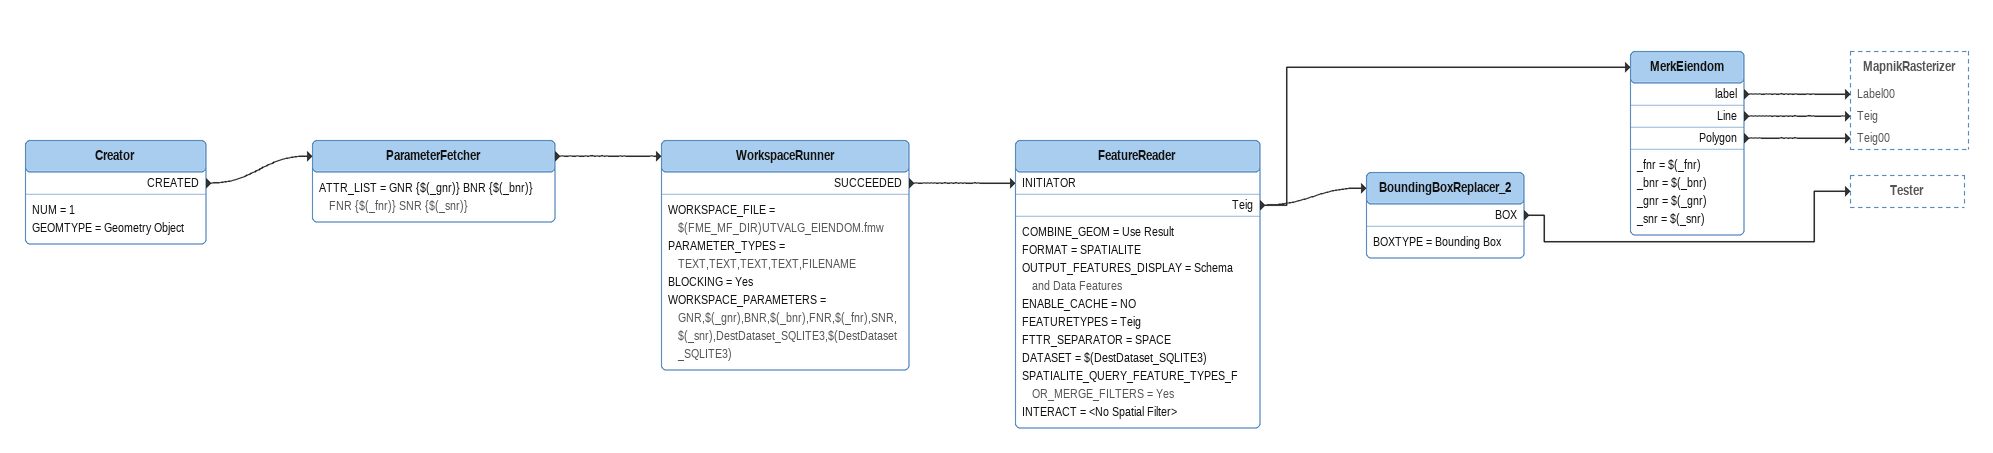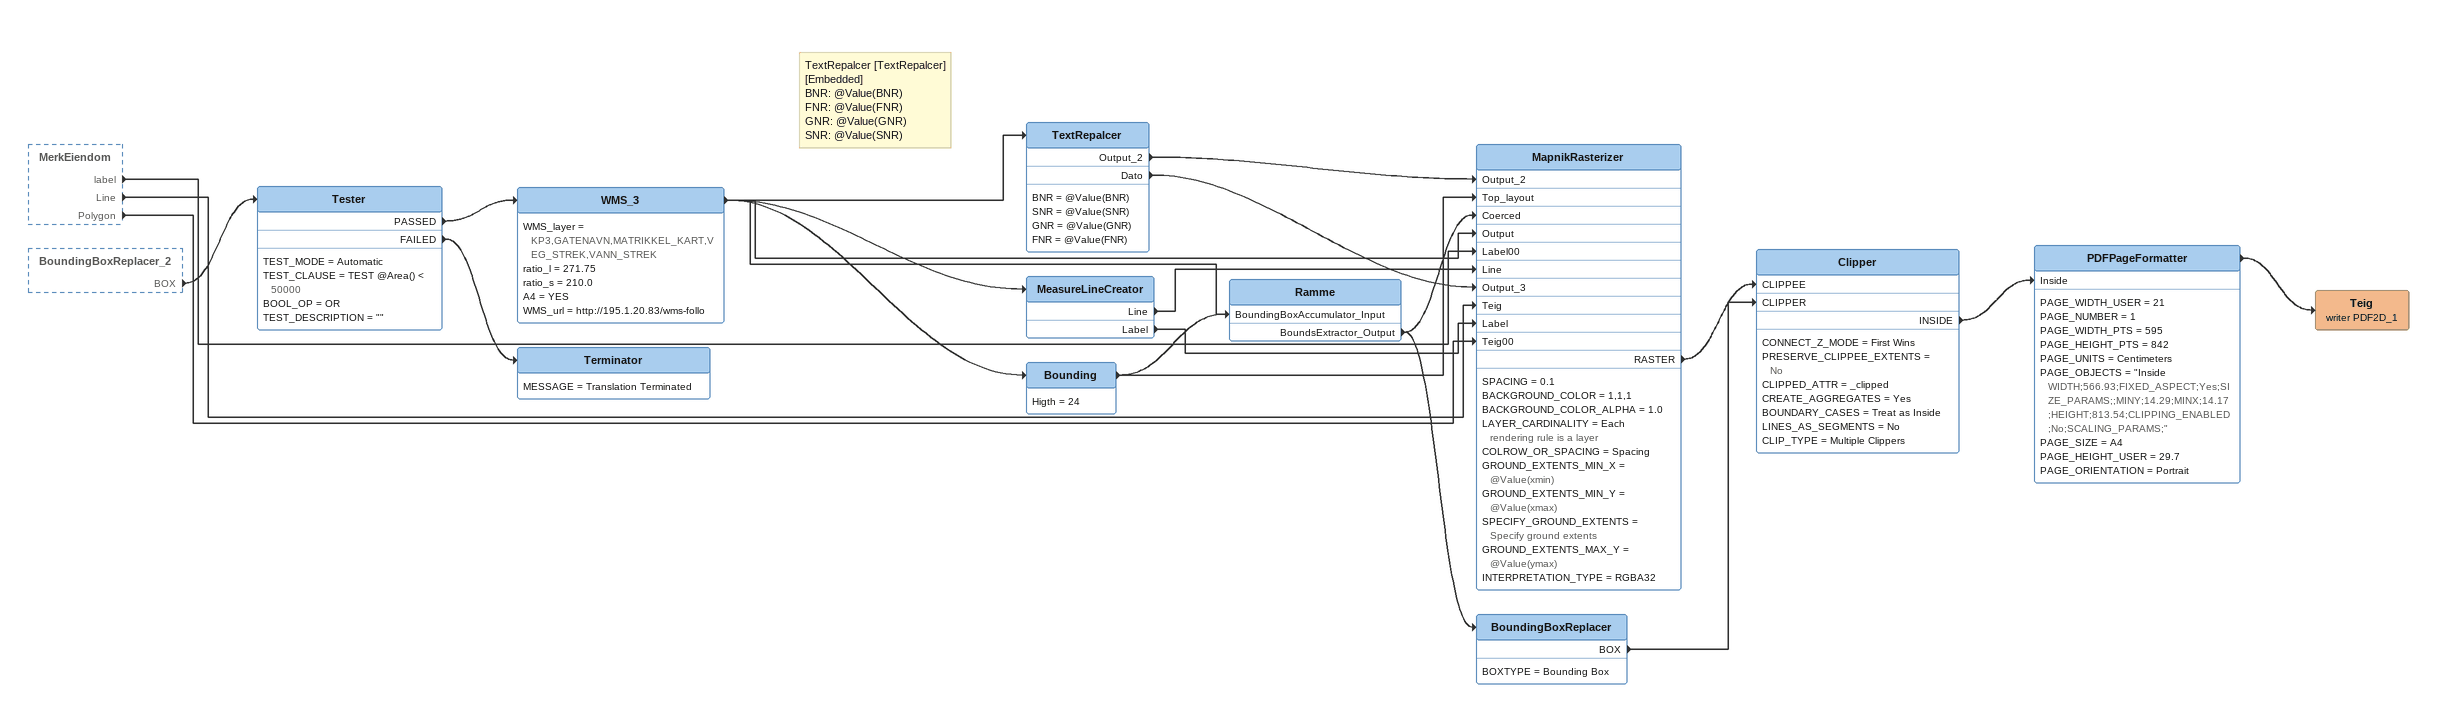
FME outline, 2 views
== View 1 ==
Creator
    NUM = 1
    GEOMTYPE = Geometry Object
    CREATED -> ParameterFetcher
ParameterFetcher
    ATTR_LIST = GNR {$(_gnr)} BNR {$(_bnr)} FNR {$(_fnr)} SNR {$(_snr)}
    -> WorkspaceRunner
WorkspaceRunner
    WORKSPACE_FILE = $(FME_MF_DIR)UTVALG_EIENDOM.fmw
    PARAMETER_TYPES = TEXT,TEXT,TEXT,TEXT,FILENAME
    BLOCKING = Yes
    WORKSPACE_PARAMETERS = GNR,$(_gnr),BNR,$(_bnr),FNR,$(_fnr),SNR,$(_snr),DestDataset_SQLITE3,$(DestDataset_SQLITE3)
    SUCCEEDED -> FeatureReader [INITIATOR]
FeatureReader
    COMBINE_GEOM = Use Result
    FORMAT = SPATIALITE
    OUTPUT_FEATURES_DISPLAY = Schema and Data Features
    ENABLE_CACHE = NO
    FEATURETYPES = Teig
    FTTR_SEPARATOR = SPACE
    DATASET = $(DestDataset_SQLITE3)
    SPATIALITE_QUERY_FEATURE_TYPES_FOR_MERGE_FILTERS = Yes
    INTERACT = <No Spatial Filter>
    Teig -> BoundingBoxReplacer_2
    Teig -> MerkEiendom
MerkEiendom
    _fnr = $(_fnr)
    _bnr = $(_bnr)
    _gnr = $(_gnr)
    _snr = $(_snr)
    label -> MapnikRasterizer [Label00]
    Line -> MapnikRasterizer [Teig]
    Polygon -> MapnikRasterizer [Teig00]
BoundingBoxReplacer_2
    BOXTYPE = Bounding Box
    BOX -> Tester

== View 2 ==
MerkEiendom [outside]
    label -> MapnikRasterizer [Label00]
    Line -> MapnikRasterizer [Teig]
    Polygon -> MapnikRasterizer [Teig00]
BoundingBoxReplacer_2 [outside]
    BOX -> Tester
Tester
    TEST_MODE = Automatic
    TEST_CLAUSE = TEST @Area() < 50000
    BOOL_OP = OR
    TEST_DESCRIPTION = ""
    PASSED -> WMS_3
    FAILED -> Terminator
WMS_3
    WMS_layer = KP3,GATENAVN,MATRIKKEL_KART,VEG_STREK,VANN_STREK
    ratio_l = 271.75
    ratio_s = 210.0
    A4 = YES
    WMS_url = http://195.1.20.83/wms-follo
    -> Ramme [BoundingBoxAccumulator_Input]
    -> MeasureLineCreator
    -> Bounding
    -> MapnikRasterizer [Output]
    -> TextRepalcer
Note: TextRepalcer [TextRepalcer] / [Embedded] / BNR: @Value(BNR) / FNR: @Value(FNR) / GNR: @Value(GNR) / SNR: @Value(SNR)
TextRepalcer
    BNR = @Value(BNR)
    SNR = @Value(SNR)
    GNR = @Value(GNR)
    FNR = @Value(FNR)
    Output_2 -> MapnikRasterizer [Output_2]
    Dato -> MapnikRasterizer [Output_3]
MeasureLineCreator
    Line -> MapnikRasterizer [Line]
    Label -> MapnikRasterizer [Label]
Bounding
    Higth = 24
    -> MapnikRasterizer [Top_layout]
    -> Ramme [BoundingBoxAccumulator_Input]
Ramme
    BoundsExtractor_Output -> MapnikRasterizer [Coerced]
    BoundsExtractor_Output -> BoundingBoxReplacer
MapnikRasterizer
    SPACING = 0.1
    BACKGROUND_COLOR = 1,1,1
    BACKGROUND_COLOR_ALPHA = 1.0
    LAYER_CARDINALITY = Each rendering rule is a layer
    COLROW_OR_SPACING = Spacing
    GROUND_EXTENTS_MIN_X = @Value(xmin)
    GROUND_EXTENTS_MIN_Y = @Value(xmax)
    SPECIFY_GROUND_EXTENTS = Specify ground extents
    GROUND_EXTENTS_MAX_Y = @Value(ymax)
    INTERPRETATION_TYPE = RGBA32
    RASTER -> Clipper [CLIPPEE]
BoundingBoxReplacer
    BOXTYPE = Bounding Box
    BOX -> Clipper [CLIPPER]
Clipper
    CONNECT_Z_MODE = First Wins
    PRESERVE_CLIPPEE_EXTENTS = No
    CLIPPED_ATTR = _clipped
    CREATE_AGGREGATES = Yes
    BOUNDARY_CASES = Treat as Inside
    LINES_AS_SEGMENTS = No
    CLIP_TYPE = Multiple Clippers
    INSIDE -> PDFPageFormatter [Inside]
PDFPageFormatter
    PAGE_WIDTH_USER = 21
    PAGE_NUMBER = 1
    PAGE_WIDTH_PTS = 595
    PAGE_HEIGHT_PTS = 842
    PAGE_UNITS = Centimeters
    PAGE_OBJECTS = "Inside WIDTH;566.93;FIXED_ASPECT;Yes;SIZE_PARAMS;;MINY;14.29;MINX;14.17;HEIGHT;813.54;CLIPPING_ENABLED;No;SCALING_PARAMS;"
    PAGE_SIZE = A4
    PAGE_HEIGHT_USER = 29.7
    PAGE_ORIENTATION = Portrait
    -> Teig (writer PDF2D_1)
Teig (writer PDF2D_1)
Terminator
    MESSAGE = Translation Terminated
